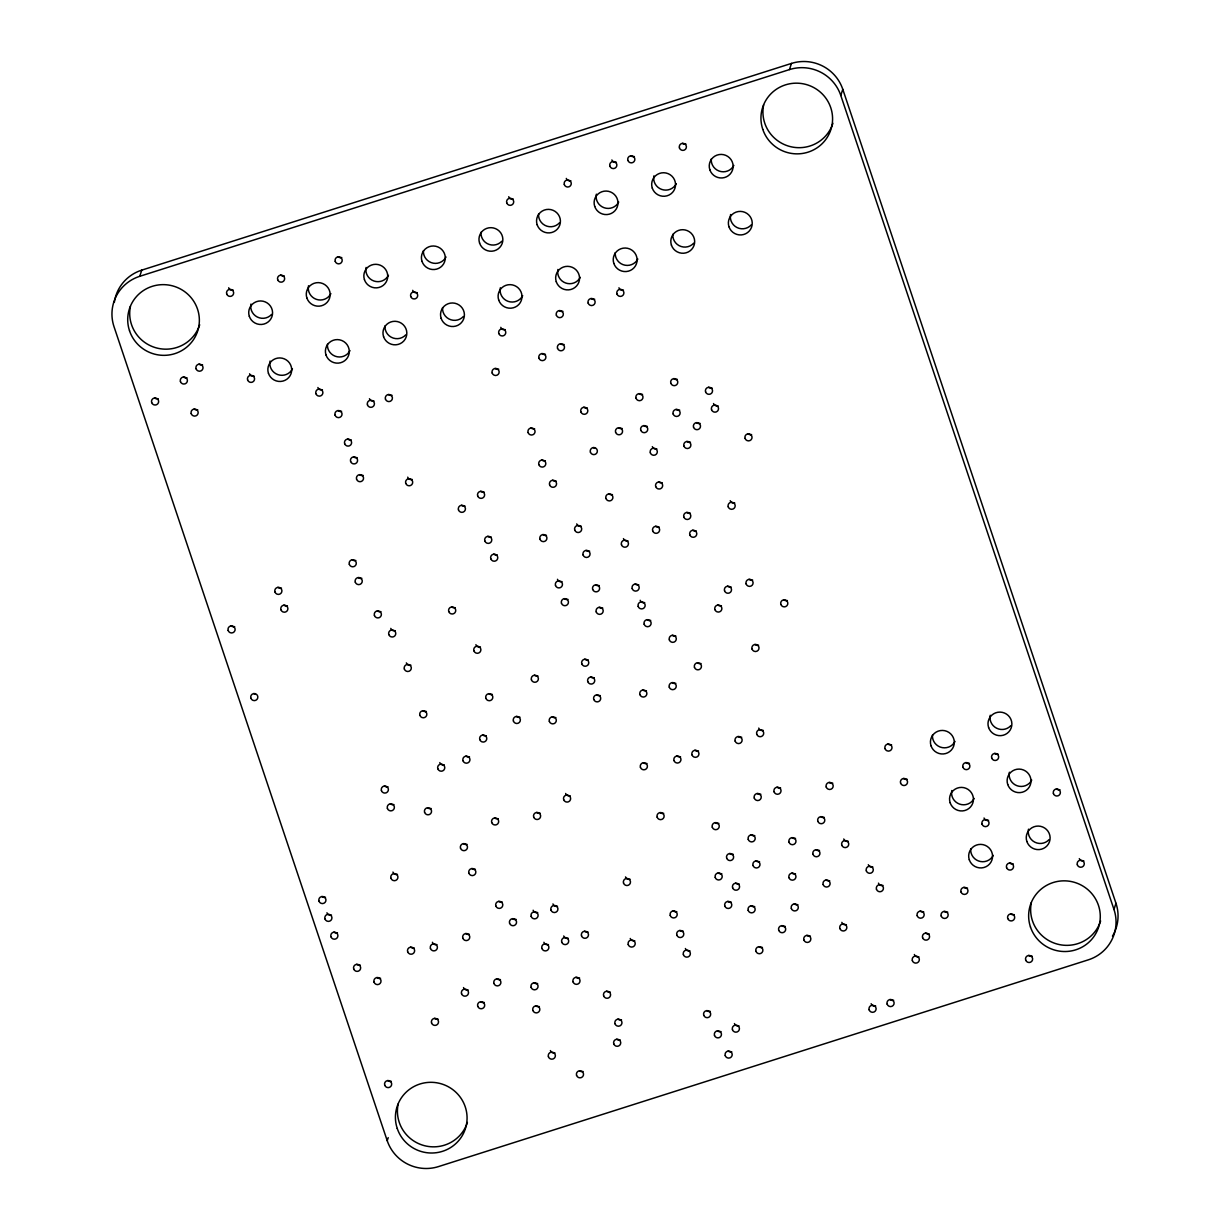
<?xml version="1.0" encoding="UTF-8"?>
<svg xmlns="http://www.w3.org/2000/svg" width="1230" height="1230" viewBox="0 0 1230 1230"><rect width="100%" height="100%" fill="white"/><g stroke="black" fill="none" stroke-linecap="round" stroke-linejoin="round"><path stroke-width="1.5" d="M1115.979 903.297L1113.98 909.462A40.667 39.99 17.9 0 1 1088.258 959.861L438.541 1166.578A40.667 39.99 17.9 0 1 387.219 1140.702L114.021 326.703A40.667 39.99 17.9 0 1 139.759 276.304L141.742 270.139L791.459 63.422A40.667 39.99 17.9 0 1 842.781 89.298L1115.979 903.297A40.667 39.99 17.9 0 1 1112.474 936.153M387.219 1140.702L388.219 1137.627M139.759 276.304L789.46 69.587L791.459 63.422M1113.98 909.462L840.797 95.463L842.781 89.298M819.503 850.422A3.582 3.536 17.9 0 1 815.997 849.684M199.691 324.782A35.87 35.286 17.9 0 1 156.518 347.952A35.87 35.286 17.9 0 1 130.442 306.362M679.683 410.128A3.582 3.536 17.9 0 1 676.177 409.375M739.122 883.893A3.582 3.536 17.9 0 1 735.617 883.155M1100.619 920.963A35.87 35.286 17.9 0 1 1057.446 944.133A35.87 35.286 17.9 0 1 1031.37 902.559M114.329 302.396A40.667 39.99 17.9 0 1 141.742 270.139M467.4 1122.437A35.87 35.286 17.9 0 1 424.227 1145.622A35.87 35.286 17.9 0 1 398.151 1104.033M832.91 123.292A35.87 35.286 17.9 0 1 789.737 146.462A35.87 35.286 17.9 0 1 763.661 104.888M202.566 364.88A3.582 3.536 17.9 0 1 199.06 364.126M516.093 919.379A3.582 3.536 17.9 0 1 512.587 918.626M537.618 983.493A3.582 3.536 17.9 0 1 534.112 982.739M700.055 423.366A3.582 3.536 17.9 0 1 696.534 422.613M659.188 527.009A3.582 3.536 17.9 0 1 655.667 526.271M752.637 580.053A3.582 3.536 17.9 0 1 749.132 579.299M785.232 926.375A3.582 3.536 17.9 0 1 781.726 925.636M760.801 794.226A3.582 3.536 17.9 0 1 757.296 793.473M710.233 1011.337A3.582 3.536 17.9 0 1 706.727 1010.599M872.839 866.966A3.582 3.536 17.9 0 1 868.303 864.69M923.715 911.861A3.582 3.536 17.9 0 1 920.209 911.107M918.872 956.771A3.582 3.536 17.9 0 1 914.351 954.495M882.986 885.416A3.582 3.536 17.9 0 1 878.466 883.14M548.426 944.563A3.582 3.536 17.9 0 1 543.906 942.288M537.679 912.506A3.582 3.536 17.9 0 1 533.144 910.231M731.758 1051.773A3.582 3.536 17.9 0 1 728.237 1051.02M568.245 938.259A3.582 3.536 17.9 0 1 563.709 935.984M557.482 906.218A3.582 3.536 17.9 0 1 552.947 903.927M891.55 744.75A3.582 3.536 17.9 0 1 888.029 744.012M675.854 636.018A3.582 3.536 17.9 0 1 672.333 635.264M787.385 600.532A3.582 3.536 17.9 0 1 783.864 599.779M663.693 813.307A3.582 3.536 17.9 0 1 660.172 812.553M677.33 379.347A3.582 3.536 17.9 0 1 673.809 378.594M947.715 912.122A3.582 3.536 17.9 0 1 944.21 911.369M751.591 434.544A3.582 3.536 17.9 0 1 748.086 433.806M468.061 989.858A3.582 3.536 17.9 0 1 463.526 987.567M519.921 717.152A3.582 3.536 17.9 0 1 516.416 716.413M676.761 911.615A3.582 3.536 17.9 0 1 673.256 910.861M380.562 978.265A3.582 3.536 17.9 0 1 377.057 977.527M587.371 407.96A3.582 3.536 17.9 0 1 583.866 407.222M634.757 940.735A3.582 3.536 17.9 0 1 630.237 938.459M380.946 611.587A3.582 3.536 17.9 0 1 377.441 610.849M683.342 931.218A3.582 3.536 17.9 0 1 679.836 930.464M417.247 292.617A3.582 3.536 17.9 0 1 412.727 290.341M545.459 354.302A3.582 3.536 17.9 0 1 541.953 353.548M546.474 535.281A3.582 3.536 17.9 0 1 542.968 534.543M721.764 873.654A3.582 3.536 17.9 0 1 718.259 872.9M570.182 795.764A3.582 3.536 17.9 0 1 565.646 793.473M498.704 369.169A3.582 3.536 17.9 0 1 495.198 368.431M464.986 506.022A3.582 3.536 17.9 0 1 461.481 505.269M602.746 608.035A3.582 3.536 17.9 0 1 599.241 607.282M480.423 646.949A3.582 3.536 17.9 0 1 475.902 644.658M500.441 979.557A3.582 3.536 17.9 0 1 496.935 978.803M646.949 763.461A3.582 3.536 17.9 0 1 643.444 762.708M486.311 735.725A3.582 3.536 17.9 0 1 482.806 734.971M360.206 965.058A3.582 3.536 17.9 0 1 356.7 964.305M414.172 947.884A3.582 3.536 17.9 0 1 410.651 947.146M675.793 683.327A3.582 3.536 17.9 0 1 672.287 682.573M583.082 1071.484A3.582 3.536 17.9 0 1 579.561 1070.746M620.274 1039.965A3.582 3.536 17.9 0 1 616.768 1039.212M689.907 950.79A3.582 3.536 17.9 0 1 685.387 948.514M287.451 605.883A3.582 3.536 17.9 0 1 283.946 605.145M197.722 409.774A3.582 3.536 17.9 0 1 194.217 409.021M186.96 377.718A3.582 3.536 17.9 0 1 183.454 376.964M357.131 457.591A3.582 3.536 17.9 0 1 353.625 456.837M562.018 581.59A3.582 3.536 17.9 0 1 557.482 579.299M846.394 924.653A3.582 3.536 17.9 0 1 841.858 922.362M410.866 665.153A3.582 3.536 17.9 0 1 406.33 662.878M361.805 578.269A3.582 3.536 17.9 0 1 358.299 577.531M554.93 1052.865A3.582 3.536 17.9 0 1 550.394 1050.574M502.347 902.082A3.582 3.536 17.9 0 1 498.827 901.329M579.576 978.004A3.582 3.536 17.9 0 1 576.055 977.266M780.589 787.923A3.582 3.536 17.9 0 1 777.083 787.185M540.185 813.168A3.582 3.536 17.9 0 1 536.664 812.43M539.386 1006.555A3.582 3.536 17.9 0 1 535.88 1005.817M438.065 1019.086A3.582 3.536 17.9 0 1 434.559 1018.348M644.705 602.577A3.582 3.536 17.9 0 1 640.184 600.286M810.401 936.092A3.582 3.536 17.9 0 1 806.895 935.354M754.697 906.525A3.582 3.536 17.9 0 1 751.192 905.772M455.269 607.651A3.582 3.536 17.9 0 1 451.764 606.913M600.255 695.55A3.582 3.536 17.9 0 1 596.75 694.796M599.179 585.526A3.582 3.536 17.9 0 1 595.674 584.788M646.427 690.707A3.582 3.536 17.9 0 1 642.906 689.969M650.685 620.381A3.582 3.536 17.9 0 1 647.18 619.643M797.855 904.604A3.582 3.536 17.9 0 1 794.334 903.865M762.446 947.408A3.582 3.536 17.9 0 1 758.941 946.654M829.666 880.711A3.582 3.536 17.9 0 1 826.16 879.957M795.503 873.823A3.582 3.536 17.9 0 1 791.982 873.085M733.172 854.266A3.582 3.536 17.9 0 1 729.651 853.512M158.178 398.689A3.582 3.536 17.9 0 1 154.673 397.936M234.669 626.593A3.582 3.536 17.9 0 1 231.163 625.855M594.674 299.228A3.582 3.536 17.9 0 1 591.169 298.49M634.403 156.518A3.582 3.536 17.9 0 1 630.898 155.779M255.532 694.366A3.582 3.536 17.9 0 1 253.872 693.536M627.992 540.877A3.582 3.536 17.9 0 1 623.456 538.602M562.879 311.313A3.582 3.536 17.9 0 1 559.373 310.56M498.227 818.657A3.582 3.536 17.9 0 1 494.706 817.904M795.533 838.368A3.582 3.536 17.9 0 1 792.028 837.615M680.513 756.711A3.582 3.536 17.9 0 1 677.007 755.958M393.923 804.543A3.582 3.536 17.9 0 1 390.417 803.79M337.466 932.863A3.582 3.536 17.9 0 1 333.96 932.125M492.369 694.397A3.582 3.536 17.9 0 1 488.848 693.643M537.941 675.947A3.582 3.536 17.9 0 1 534.435 675.193M387.942 786.723A3.582 3.536 17.9 0 1 384.437 785.985M1032.185 956.171A3.582 3.536 17.9 0 1 1028.68 955.433M1014.243 914.613A3.582 3.536 17.9 0 1 1010.737 913.859M967.518 888.091A3.582 3.536 17.9 0 1 964.013 887.353M741.675 737.247A3.582 3.536 17.9 0 1 738.169 736.493M1059.937 789.691A3.582 3.536 17.9 0 1 1056.432 788.937M1083.845 860.908A3.582 3.536 17.9 0 1 1079.31 858.632M738.969 1025.835A3.582 3.536 17.9 0 1 734.448 1023.545M426.395 711.432A3.582 3.536 17.9 0 1 422.889 710.694M444.322 764.876A3.582 3.536 17.9 0 1 439.802 762.585M690.353 513.141A3.582 3.536 17.9 0 1 686.847 512.403M589.616 551.132A3.582 3.536 17.9 0 1 586.11 550.379M647.288 426.349A3.582 3.536 17.9 0 1 643.782 425.595M662.217 482.698A3.582 3.536 17.9 0 1 658.711 481.945M233.208 290.08A3.582 3.536 17.9 0 1 228.672 287.789M616.399 162.252A3.582 3.536 17.9 0 1 611.879 159.962M570.828 180.702A3.582 3.536 17.9 0 1 566.292 178.412M612.448 494.583A3.582 3.536 17.9 0 1 608.942 493.83M595.059 448.366A3.582 3.536 17.9 0 1 593.413 447.536M484.174 492.046A3.582 3.536 17.9 0 1 480.669 491.293M545.367 460.758A3.582 3.536 17.9 0 1 541.861 460.02M534.604 428.701A3.582 3.536 17.9 0 1 531.099 427.963M497.304 554.884A3.582 3.536 17.9 0 1 493.799 554.13M412.25 479.454A3.582 3.536 17.9 0 1 407.714 477.163M351.15 439.771A3.582 3.536 17.9 0 1 347.644 439.033M341.586 411.297A3.582 3.536 17.9 0 1 338.081 410.543M373.982 400.98A3.582 3.536 17.9 0 1 369.446 398.704M363.096 475.38A3.582 3.536 17.9 0 1 359.591 474.626M690.445 442.185A3.582 3.536 17.9 0 1 686.924 441.432M513.264 199.014A3.582 3.536 17.9 0 1 508.728 196.723M469.322 934.262A3.582 3.536 17.9 0 1 465.816 933.509M484.251 1002.435A3.582 3.536 17.9 0 1 480.73 1001.681M436.957 944.563A3.582 3.536 17.9 0 1 432.422 942.272M698.502 750.976A3.582 3.536 17.9 0 1 694.996 750.239M759.54 861.63A3.582 3.536 17.9 0 1 756.035 860.892M594.274 677.73A3.582 3.536 17.9 0 1 590.769 676.992M567.983 599.379A3.582 3.536 17.9 0 1 564.478 598.626M581.252 526.179A3.582 3.536 17.9 0 1 576.716 523.903M638.724 584.757A3.582 3.536 17.9 0 1 635.218 584.019M696.334 530.96A3.582 3.536 17.9 0 1 692.813 530.207M718.059 405.808A3.582 3.536 17.9 0 1 713.538 403.532M685.956 144.064A3.582 3.536 17.9 0 1 682.45 143.326M712.093 388.004A3.582 3.536 17.9 0 1 708.572 387.25M988.566 820.302A3.582 3.536 17.9 0 1 984.031 818.011M929.111 933.801A3.582 3.536 17.9 0 1 925.59 933.063M431.1 808.479A3.582 3.536 17.9 0 1 427.579 807.741M395.322 630.683A3.582 3.536 17.9 0 1 390.802 628.392M721.426 605.744A3.582 3.536 17.9 0 1 717.92 605.006M254.118 376.057A3.582 3.536 17.9 0 1 249.582 373.782M391.97 395.26A3.582 3.536 17.9 0 1 388.465 394.507M469.506 756.865A3.582 3.536 17.9 0 1 466.001 756.112M1013.09 863.737A3.582 3.536 17.9 0 1 1009.584 862.983M331.485 915.058A3.582 3.536 17.9 0 1 326.949 912.768M325.504 897.239A3.582 3.536 17.9 0 1 321.999 896.501M322.429 389.802A3.582 3.536 17.9 0 1 317.909 387.512M284.192 275.843A3.582 3.536 17.9 0 1 280.686 275.105M341.756 257.531A3.582 3.536 17.9 0 1 338.25 256.778M623.456 290.08A3.582 3.536 17.9 0 1 618.936 287.789M391.232 1081.278A3.582 3.536 17.9 0 1 387.727 1080.54M721.011 1031.555A3.582 3.536 17.9 0 1 717.49 1030.802M893.657 1000.251A3.582 3.536 17.9 0 1 890.151 999.498M875.668 1005.971A3.582 3.536 17.9 0 1 871.132 1003.695M588.309 659.926A3.582 3.536 17.9 0 1 584.788 659.172M491.339 537.064A3.582 3.536 17.9 0 1 487.818 536.326M355.839 560.465A3.582 3.536 17.9 0 1 352.318 559.727M281.47 588.078A3.582 3.536 17.9 0 1 277.965 587.325M610.141 991.949A3.582 3.536 17.9 0 1 606.621 991.195M621.504 1019.855A3.582 3.536 17.9 0 1 617.998 1019.117M848.285 841.274A3.582 3.536 17.9 0 1 843.749 838.983M969.44 763.323A3.582 3.536 17.9 0 1 965.934 762.569M998.222 754.159A3.582 3.536 17.9 0 1 994.716 753.421M564.047 344.462A3.582 3.536 17.9 0 1 560.542 343.708M505.315 329.625A3.582 3.536 17.9 0 1 500.795 327.334M475.395 869.272A3.582 3.536 17.9 0 1 471.89 868.518M718.812 823.347A3.582 3.536 17.9 0 1 715.291 822.609M467.031 844.349A3.582 3.536 17.9 0 1 463.526 843.596M656.851 448.919A3.582 3.536 17.9 0 1 652.331 446.644M556.114 480.976A3.582 3.536 17.9 0 1 552.608 480.223M555.868 717.536A3.582 3.536 17.9 0 1 552.362 716.798M397.459 874.346A3.582 3.536 17.9 0 1 392.939 872.07M907.094 779.205A3.582 3.536 17.9 0 1 903.589 778.467M734.74 502.962A3.582 3.536 17.9 0 1 730.22 500.687M758.572 645.166A3.582 3.536 17.9 0 1 755.051 644.428M731.066 586.91A3.582 3.536 17.9 0 1 727.545 586.172M832.741 783.156A3.582 3.536 17.9 0 1 829.235 782.403M622.119 428.44A3.582 3.536 17.9 0 1 618.598 427.702M754.759 835.57A3.582 3.536 17.9 0 1 751.253 834.816M763.261 730.374A3.582 3.536 17.9 0 1 758.726 728.099M642.537 394.369A3.582 3.536 17.9 0 1 639.031 393.615M700.992 663.493A3.582 3.536 17.9 0 1 697.487 662.739M824.331 817.381A3.582 3.536 17.9 0 1 820.825 816.628M588.032 931.971A3.582 3.536 17.9 0 1 584.511 931.218M630.037 879.204A3.582 3.536 17.9 0 1 625.516 876.913M731.327 902.144A3.582 3.536 17.9 0 1 727.822 901.39M733.849 165.404A11.962 11.762 17.9 0 1 711.263 159.039M676.285 183.731A11.962 11.762 17.9 0 1 653.914 175.859M751.223 224.921A11.962 11.762 17.9 0 1 730.589 214.527M463.387 316.494A11.962 11.762 17.9 0 1 442.554 307.608M405.823 334.821A11.962 11.762 17.9 0 1 384.99 325.919M350.012 350.596A11.962 11.762 17.9 0 1 327.426 344.231M292.433 368.923A11.962 11.762 17.9 0 1 270.062 361.051M501.825 241.203A11.962 11.762 17.9 0 1 480.991 232.301M446.013 256.993A11.962 11.762 17.9 0 1 423.428 250.628M388.449 275.305A11.962 11.762 17.9 0 1 366.079 267.448M330.885 293.632A11.962 11.762 17.9 0 1 308.515 285.76M271.569 314.465A11.962 11.762 17.9 0 1 250.951 304.071M618.705 202.043A11.962 11.762 17.9 0 1 596.335 194.171M580.268 277.334A11.962 11.762 17.9 0 1 557.897 269.478M522.704 295.661A11.962 11.762 17.9 0 1 500.333 287.789M559.404 222.891A11.962 11.762 17.9 0 1 538.571 213.989M637.832 259.023A11.962 11.762 17.9 0 1 615.246 252.657M693.659 243.232A11.962 11.762 17.9 0 1 672.825 234.33M1010.845 725.639A11.962 11.762 17.9 0 1 990.227 715.245M974.16 798.408A11.962 11.762 17.9 0 1 951.789 790.536M1049.098 839.598A11.962 11.762 17.9 0 1 1028.465 829.189M993.271 855.373A11.962 11.762 17.9 0 1 970.701 849.008M955.034 741.429A11.962 11.762 17.9 0 1 932.448 735.048M1031.724 780.081A11.962 11.762 17.9 0 1 1009.353 772.225M789.46 69.587A40.667 39.99 17.9 0 1 840.797 95.463M753.021 865.505A3.582 3.536 17.9 0 0 759.11 866.796A3.582 3.536 17.9 0 0 757.142 860.969A3.582 3.536 17.9 0 0 753.021 865.505M748.24 839.444A3.582 3.536 17.9 0 0 754.313 840.736A3.582 3.536 17.9 0 0 752.36 834.909A3.582 3.536 17.9 0 0 748.24 839.444M812.984 854.312A3.582 3.536 17.9 0 0 819.057 855.603A3.582 3.536 17.9 0 0 817.104 849.776A3.582 3.536 17.9 0 0 812.984 854.312M581.513 935.846A3.582 3.536 17.9 0 0 587.586 937.137A3.582 3.536 17.9 0 0 585.634 931.31A3.582 3.536 17.9 0 0 581.513 935.846M129.534 330.809A35.87 35.286 17.9 0 0 190.312 343.724A35.87 35.286 17.9 0 0 170.755 285.437A35.87 35.286 17.9 0 0 129.534 330.809M673.164 414.003A3.582 3.536 17.9 0 0 679.237 415.294A3.582 3.536 17.9 0 0 677.284 409.467A3.582 3.536 17.9 0 0 673.164 414.003M550.963 910.092A3.582 3.536 17.9 0 0 557.036 911.384A3.582 3.536 17.9 0 0 555.084 905.557A3.582 3.536 17.9 0 0 550.963 910.092M574.733 530.068A3.582 3.536 17.9 0 0 580.806 531.36A3.582 3.536 17.9 0 0 578.853 525.533A3.582 3.536 17.9 0 0 574.733 530.068M670.811 383.222A3.582 3.536 17.9 0 0 676.884 384.513A3.582 3.536 17.9 0 0 674.932 378.686A3.582 3.536 17.9 0 0 670.811 383.222M615.6 432.33A3.582 3.536 17.9 0 0 621.673 433.621A3.582 3.536 17.9 0 0 619.72 427.794A3.582 3.536 17.9 0 0 615.6 432.33M430.438 948.438A3.582 3.536 17.9 0 0 436.512 949.729A3.582 3.536 17.9 0 0 434.559 943.902A3.582 3.536 17.9 0 0 430.438 948.438M587.755 681.605A3.582 3.536 17.9 0 0 593.844 682.896A3.582 3.536 17.9 0 0 591.876 677.069A3.582 3.536 17.9 0 0 587.755 681.605M462.803 938.136A3.582 3.536 17.9 0 0 468.876 939.428A3.582 3.536 17.9 0 0 466.923 933.601A3.582 3.536 17.9 0 0 462.803 938.136M691.983 754.866A3.582 3.536 17.9 0 0 698.056 756.158A3.582 3.536 17.9 0 0 696.103 750.331A3.582 3.536 17.9 0 0 691.983 754.866M397.244 1128.479A35.87 35.286 17.9 0 0 458.021 1141.394A35.87 35.286 17.9 0 0 438.464 1083.107A35.87 35.286 17.9 0 0 397.244 1128.479M1030.463 926.99A35.87 35.286 17.9 0 0 1091.241 939.905A35.87 35.286 17.9 0 0 1071.684 881.633A35.87 35.286 17.9 0 0 1030.463 926.99M762.769 129.335A35.87 35.286 17.9 0 0 823.531 142.25A35.87 35.286 17.9 0 0 803.974 83.963A35.87 35.286 17.9 0 0 762.769 129.335M196.047 368.754A3.582 3.536 17.9 0 0 202.135 370.046A3.582 3.536 17.9 0 0 200.167 364.218A3.582 3.536 17.9 0 0 196.047 368.754M509.574 923.253A3.582 3.536 17.9 0 0 515.662 924.545A3.582 3.536 17.9 0 0 513.694 918.718A3.582 3.536 17.9 0 0 509.574 923.253M531.099 987.367A3.582 3.536 17.9 0 0 537.172 988.659A3.582 3.536 17.9 0 0 535.219 982.832A3.582 3.536 17.9 0 0 531.099 987.367M693.536 427.24A3.582 3.536 17.9 0 0 699.609 428.532A3.582 3.536 17.9 0 0 697.656 422.705A3.582 3.536 17.9 0 0 693.536 427.24M652.669 530.883A3.582 3.536 17.9 0 0 658.742 532.175A3.582 3.536 17.9 0 0 656.789 526.348A3.582 3.536 17.9 0 0 652.669 530.883M746.118 583.927A3.582 3.536 17.9 0 0 752.191 585.219A3.582 3.536 17.9 0 0 750.239 579.391A3.582 3.536 17.9 0 0 746.118 583.927M778.713 930.249A3.582 3.536 17.9 0 0 784.802 931.541A3.582 3.536 17.9 0 0 782.834 925.713A3.582 3.536 17.9 0 0 778.713 930.249M754.282 798.101A3.582 3.536 17.9 0 0 760.355 799.392A3.582 3.536 17.9 0 0 758.403 793.565A3.582 3.536 17.9 0 0 754.282 798.101M703.714 1015.227A3.582 3.536 17.9 0 0 709.787 1016.518A3.582 3.536 17.9 0 0 707.834 1010.691A3.582 3.536 17.9 0 0 703.714 1015.227M866.32 870.855A3.582 3.536 17.9 0 0 872.393 872.147A3.582 3.536 17.9 0 0 870.44 866.32A3.582 3.536 17.9 0 0 866.32 870.855M917.196 915.735A3.582 3.536 17.9 0 0 923.284 917.027A3.582 3.536 17.9 0 0 921.316 911.199A3.582 3.536 17.9 0 0 917.196 915.735M912.352 960.645A3.582 3.536 17.9 0 0 918.441 961.952A3.582 3.536 17.9 0 0 916.473 956.11A3.582 3.536 17.9 0 0 912.352 960.645M876.467 889.29A3.582 3.536 17.9 0 0 882.54 890.582A3.582 3.536 17.9 0 0 880.588 884.754A3.582 3.536 17.9 0 0 876.467 889.29M541.907 948.453A3.582 3.536 17.9 0 0 547.996 949.745A3.582 3.536 17.9 0 0 546.028 943.917A3.582 3.536 17.9 0 0 541.907 948.453M531.16 916.396A3.582 3.536 17.9 0 0 537.233 917.688A3.582 3.536 17.9 0 0 535.281 911.861A3.582 3.536 17.9 0 0 531.16 916.396M725.239 1055.648A3.582 3.536 17.9 0 0 731.312 1056.939A3.582 3.536 17.9 0 0 729.359 1051.112A3.582 3.536 17.9 0 0 725.239 1055.648M561.726 942.149A3.582 3.536 17.9 0 0 567.799 943.441A3.582 3.536 17.9 0 0 565.846 937.614A3.582 3.536 17.9 0 0 561.726 942.149M885.016 748.64A3.582 3.536 17.9 0 0 891.104 749.931A3.582 3.536 17.9 0 0 889.152 744.089A3.582 3.536 17.9 0 0 885.016 748.64M669.335 639.892A3.582 3.536 17.9 0 0 675.408 641.184A3.582 3.536 17.9 0 0 673.456 635.357A3.582 3.536 17.9 0 0 669.335 639.892M780.85 604.407A3.582 3.536 17.9 0 0 786.939 605.698A3.582 3.536 17.9 0 0 784.986 599.871A3.582 3.536 17.9 0 0 780.85 604.407M657.158 817.181A3.582 3.536 17.9 0 0 663.247 818.473A3.582 3.536 17.9 0 0 661.294 812.646A3.582 3.536 17.9 0 0 657.158 817.181M941.196 915.996A3.582 3.536 17.9 0 0 947.269 917.288A3.582 3.536 17.9 0 0 945.317 911.461A3.582 3.536 17.9 0 0 941.196 915.996M745.073 438.418A3.582 3.536 17.9 0 0 751.146 439.71A3.582 3.536 17.9 0 0 749.193 433.882A3.582 3.536 17.9 0 0 745.073 438.418M461.542 993.732A3.582 3.536 17.9 0 0 467.615 995.024A3.582 3.536 17.9 0 0 465.663 989.197A3.582 3.536 17.9 0 0 461.542 993.732M513.402 721.041A3.582 3.536 17.9 0 0 519.475 722.333A3.582 3.536 17.9 0 0 517.523 716.506A3.582 3.536 17.9 0 0 513.402 721.041M670.242 915.489A3.582 3.536 17.9 0 0 676.316 916.78A3.582 3.536 17.9 0 0 674.363 910.953A3.582 3.536 17.9 0 0 670.242 915.489M374.043 982.14A3.582 3.536 17.9 0 0 380.132 983.431A3.582 3.536 17.9 0 0 378.164 977.604A3.582 3.536 17.9 0 0 374.043 982.14M580.852 411.85A3.582 3.536 17.9 0 0 586.925 413.142A3.582 3.536 17.9 0 0 584.973 407.315A3.582 3.536 17.9 0 0 580.852 411.85M628.238 944.609A3.582 3.536 17.9 0 0 634.326 945.901A3.582 3.536 17.9 0 0 632.358 940.074A3.582 3.536 17.9 0 0 628.238 944.609M374.427 615.477A3.582 3.536 17.9 0 0 380.5 616.768A3.582 3.536 17.9 0 0 378.548 610.941A3.582 3.536 17.9 0 0 374.427 615.477M676.823 935.092A3.582 3.536 17.9 0 0 682.896 936.384A3.582 3.536 17.9 0 0 680.943 930.557A3.582 3.536 17.9 0 0 676.823 935.092M410.728 296.507A3.582 3.536 17.9 0 0 416.801 297.798A3.582 3.536 17.9 0 0 414.848 291.971A3.582 3.536 17.9 0 0 410.728 296.507M538.94 358.176A3.582 3.536 17.9 0 0 545.013 359.468A3.582 3.536 17.9 0 0 543.06 353.64A3.582 3.536 17.9 0 0 538.94 358.176M539.955 539.171A3.582 3.536 17.9 0 0 546.028 540.462A3.582 3.536 17.9 0 0 544.075 534.635A3.582 3.536 17.9 0 0 539.955 539.171M715.245 877.528A3.582 3.536 17.9 0 0 721.318 878.82A3.582 3.536 17.9 0 0 719.365 872.992A3.582 3.536 17.9 0 0 715.245 877.528M563.663 799.638A3.582 3.536 17.9 0 0 569.736 800.93A3.582 3.536 17.9 0 0 567.783 795.103A3.582 3.536 17.9 0 0 563.663 799.638M492.185 373.044A3.582 3.536 17.9 0 0 498.258 374.335A3.582 3.536 17.9 0 0 496.305 368.508A3.582 3.536 17.9 0 0 492.185 373.044M458.467 509.897A3.582 3.536 17.9 0 0 464.54 511.188A3.582 3.536 17.9 0 0 462.588 505.361A3.582 3.536 17.9 0 0 458.467 509.897M596.227 611.91A3.582 3.536 17.9 0 0 602.3 613.201A3.582 3.536 17.9 0 0 600.348 607.374A3.582 3.536 17.9 0 0 596.227 611.91M473.904 650.824A3.582 3.536 17.9 0 0 479.992 652.115A3.582 3.536 17.9 0 0 478.024 646.288A3.582 3.536 17.9 0 0 473.904 650.824M493.922 983.431A3.582 3.536 17.9 0 0 500.01 984.723A3.582 3.536 17.9 0 0 498.042 978.895A3.582 3.536 17.9 0 0 493.922 983.431M640.43 767.336A3.582 3.536 17.9 0 0 646.519 768.627A3.582 3.536 17.9 0 0 644.566 762.8A3.582 3.536 17.9 0 0 640.43 767.336M479.792 739.599A3.582 3.536 17.9 0 0 485.881 740.891A3.582 3.536 17.9 0 0 483.913 735.063A3.582 3.536 17.9 0 0 479.792 739.599M353.687 968.933A3.582 3.536 17.9 0 0 359.76 970.224A3.582 3.536 17.9 0 0 357.807 964.397A3.582 3.536 17.9 0 0 353.687 968.933M407.653 951.774A3.582 3.536 17.9 0 0 413.726 953.066A3.582 3.536 17.9 0 0 411.773 947.223A3.582 3.536 17.9 0 0 407.653 951.774M669.274 687.201A3.582 3.536 17.9 0 0 675.362 688.493A3.582 3.536 17.9 0 0 673.394 682.665A3.582 3.536 17.9 0 0 669.274 687.201M576.562 1075.374A3.582 3.536 17.9 0 0 582.636 1076.665A3.582 3.536 17.9 0 0 580.683 1070.838A3.582 3.536 17.9 0 0 576.562 1075.374M613.755 1043.84A3.582 3.536 17.9 0 0 619.843 1045.131A3.582 3.536 17.9 0 0 617.875 1039.304A3.582 3.536 17.9 0 0 613.755 1043.84M683.388 954.68A3.582 3.536 17.9 0 0 689.476 955.971A3.582 3.536 17.9 0 0 687.509 950.144A3.582 3.536 17.9 0 0 683.388 954.68M280.932 609.757A3.582 3.536 17.9 0 0 287.005 611.049A3.582 3.536 17.9 0 0 285.053 605.221A3.582 3.536 17.9 0 0 280.932 609.757M191.204 413.649A3.582 3.536 17.9 0 0 197.277 414.941A3.582 3.536 17.9 0 0 195.324 409.113A3.582 3.536 17.9 0 0 191.204 413.649M180.441 381.592A3.582 3.536 17.9 0 0 186.514 382.884A3.582 3.536 17.9 0 0 184.562 377.057A3.582 3.536 17.9 0 0 180.441 381.592M350.612 461.465A3.582 3.536 17.9 0 0 356.685 462.757A3.582 3.536 17.9 0 0 354.732 456.93A3.582 3.536 17.9 0 0 350.612 461.465M555.499 585.465A3.582 3.536 17.9 0 0 561.572 586.756A3.582 3.536 17.9 0 0 559.619 580.929A3.582 3.536 17.9 0 0 555.499 585.465M839.875 928.527A3.582 3.536 17.9 0 0 845.948 929.819A3.582 3.536 17.9 0 0 843.995 923.991A3.582 3.536 17.9 0 0 839.875 928.527M404.347 669.043A3.582 3.536 17.9 0 0 410.42 670.335A3.582 3.536 17.9 0 0 408.468 664.508A3.582 3.536 17.9 0 0 404.347 669.043M355.286 582.159A3.582 3.536 17.9 0 0 361.374 583.451A3.582 3.536 17.9 0 0 359.406 577.623A3.582 3.536 17.9 0 0 355.286 582.159M548.411 1056.739A3.582 3.536 17.9 0 0 554.484 1058.031A3.582 3.536 17.9 0 0 552.531 1052.204A3.582 3.536 17.9 0 0 548.411 1056.739M495.828 905.957A3.582 3.536 17.9 0 0 501.901 907.248A3.582 3.536 17.9 0 0 499.949 901.421A3.582 3.536 17.9 0 0 495.828 905.957M573.057 981.894A3.582 3.536 17.9 0 0 579.13 983.185A3.582 3.536 17.9 0 0 577.178 977.358A3.582 3.536 17.9 0 0 573.057 981.894M774.07 791.812A3.582 3.536 17.9 0 0 780.143 793.104A3.582 3.536 17.9 0 0 778.19 787.277A3.582 3.536 17.9 0 0 774.07 791.812M533.666 817.058A3.582 3.536 17.9 0 0 539.739 818.35A3.582 3.536 17.9 0 0 537.787 812.523A3.582 3.536 17.9 0 0 533.666 817.058M532.867 1010.445A3.582 3.536 17.9 0 0 538.94 1011.736A3.582 3.536 17.9 0 0 536.987 1005.909A3.582 3.536 17.9 0 0 532.867 1010.445M431.546 1022.96A3.582 3.536 17.9 0 0 437.619 1024.252A3.582 3.536 17.9 0 0 435.666 1018.425A3.582 3.536 17.9 0 0 431.546 1022.96M638.186 606.452A3.582 3.536 17.9 0 0 644.274 607.743A3.582 3.536 17.9 0 0 642.306 601.916A3.582 3.536 17.9 0 0 638.186 606.452M803.882 939.981A3.582 3.536 17.9 0 0 809.955 941.273A3.582 3.536 17.9 0 0 808.002 935.446A3.582 3.536 17.9 0 0 803.882 939.981M748.178 910.4A3.582 3.536 17.9 0 0 754.251 911.691A3.582 3.536 17.9 0 0 752.299 905.864A3.582 3.536 17.9 0 0 748.178 910.4M448.75 611.541A3.582 3.536 17.9 0 0 454.839 612.832A3.582 3.536 17.9 0 0 452.871 606.99A3.582 3.536 17.9 0 0 448.75 611.541M593.736 699.424A3.582 3.536 17.9 0 0 599.81 700.716A3.582 3.536 17.9 0 0 597.857 694.889A3.582 3.536 17.9 0 0 593.736 699.424M592.66 589.401A3.582 3.536 17.9 0 0 598.733 590.692A3.582 3.536 17.9 0 0 596.781 584.865A3.582 3.536 17.9 0 0 592.66 589.401M639.908 694.596A3.582 3.536 17.9 0 0 645.981 695.888A3.582 3.536 17.9 0 0 644.028 690.061A3.582 3.536 17.9 0 0 639.908 694.596M644.166 624.256A3.582 3.536 17.9 0 0 650.24 625.547A3.582 3.536 17.9 0 0 648.287 619.72A3.582 3.536 17.9 0 0 644.166 624.256M791.336 908.493A3.582 3.536 17.9 0 0 797.409 909.785A3.582 3.536 17.9 0 0 795.456 903.958A3.582 3.536 17.9 0 0 791.336 908.493M755.927 951.282A3.582 3.536 17.9 0 0 762 952.573A3.582 3.536 17.9 0 0 760.048 946.746A3.582 3.536 17.9 0 0 755.927 951.282M823.147 884.585A3.582 3.536 17.9 0 0 829.22 885.877A3.582 3.536 17.9 0 0 827.267 880.05A3.582 3.536 17.9 0 0 823.147 884.585M788.984 877.713A3.582 3.536 17.9 0 0 795.057 879.004A3.582 3.536 17.9 0 0 793.104 873.177A3.582 3.536 17.9 0 0 788.984 877.713M726.653 858.14A3.582 3.536 17.9 0 0 732.726 859.432A3.582 3.536 17.9 0 0 730.774 853.605A3.582 3.536 17.9 0 0 726.653 858.14M151.659 402.564A3.582 3.536 17.9 0 0 157.748 403.855A3.582 3.536 17.9 0 0 155.779 398.028A3.582 3.536 17.9 0 0 151.659 402.564M228.15 630.483A3.582 3.536 17.9 0 0 234.238 631.774A3.582 3.536 17.9 0 0 232.27 625.947A3.582 3.536 17.9 0 0 228.15 630.483M588.155 303.118A3.582 3.536 17.9 0 0 594.228 304.41A3.582 3.536 17.9 0 0 592.276 298.582A3.582 3.536 17.9 0 0 588.155 303.118M627.884 160.407A3.582 3.536 17.9 0 0 633.957 161.699A3.582 3.536 17.9 0 0 632.005 155.856A3.582 3.536 17.9 0 0 627.884 160.407M250.874 698.163A3.582 3.536 17.9 0 0 256.947 699.455A3.582 3.536 17.9 0 0 254.994 693.628A3.582 3.536 17.9 0 0 250.874 698.163M621.473 544.767A3.582 3.536 17.9 0 0 627.546 546.059A3.582 3.536 17.9 0 0 625.593 540.216A3.582 3.536 17.9 0 0 621.473 544.767M556.36 315.188A3.582 3.536 17.9 0 0 562.448 316.479A3.582 3.536 17.9 0 0 560.48 310.652A3.582 3.536 17.9 0 0 556.36 315.188M491.708 822.532A3.582 3.536 17.9 0 0 497.781 823.823A3.582 3.536 17.9 0 0 495.828 817.996A3.582 3.536 17.9 0 0 491.708 822.532M789.014 842.242A3.582 3.536 17.9 0 0 795.087 843.534A3.582 3.536 17.9 0 0 793.135 837.707A3.582 3.536 17.9 0 0 789.014 842.242M673.994 760.586A3.582 3.536 17.9 0 0 680.067 761.877A3.582 3.536 17.9 0 0 678.114 756.05A3.582 3.536 17.9 0 0 673.994 760.586M387.404 808.418A3.582 3.536 17.9 0 0 393.492 809.709A3.582 3.536 17.9 0 0 391.524 803.882A3.582 3.536 17.9 0 0 387.404 808.418M330.947 936.753A3.582 3.536 17.9 0 0 337.02 938.044A3.582 3.536 17.9 0 0 335.067 932.217A3.582 3.536 17.9 0 0 330.947 936.753M485.85 698.271A3.582 3.536 17.9 0 0 491.923 699.562A3.582 3.536 17.9 0 0 489.971 693.735A3.582 3.536 17.9 0 0 485.85 698.271M531.422 679.821A3.582 3.536 17.9 0 0 537.495 681.113A3.582 3.536 17.9 0 0 535.542 675.285A3.582 3.536 17.9 0 0 531.422 679.821M381.423 790.613A3.582 3.536 17.9 0 0 387.512 791.905A3.582 3.536 17.9 0 0 385.543 786.078A3.582 3.536 17.9 0 0 381.423 790.613M1025.666 960.061A3.582 3.536 17.9 0 0 1031.739 961.353A3.582 3.536 17.9 0 0 1029.787 955.526A3.582 3.536 17.9 0 0 1025.666 960.061M1007.724 918.487A3.582 3.536 17.9 0 0 1013.797 919.779A3.582 3.536 17.9 0 0 1011.844 913.952A3.582 3.536 17.9 0 0 1007.724 918.487M960.999 891.965A3.582 3.536 17.9 0 0 967.072 893.257A3.582 3.536 17.9 0 0 965.12 887.43A3.582 3.536 17.9 0 0 960.999 891.965M735.156 741.121A3.582 3.536 17.9 0 0 741.244 742.413A3.582 3.536 17.9 0 0 739.276 736.586A3.582 3.536 17.9 0 0 735.156 741.121M1053.418 793.565A3.582 3.536 17.9 0 0 1059.491 794.857A3.582 3.536 17.9 0 0 1057.539 789.03A3.582 3.536 17.9 0 0 1053.418 793.565M1077.326 864.798A3.582 3.536 17.9 0 0 1083.399 866.089A3.582 3.536 17.9 0 0 1081.447 860.262A3.582 3.536 17.9 0 0 1077.326 864.798M732.45 1029.71A3.582 3.536 17.9 0 0 738.538 1031.001A3.582 3.536 17.9 0 0 736.57 1025.174A3.582 3.536 17.9 0 0 732.45 1029.71M419.876 715.322A3.582 3.536 17.9 0 0 425.949 716.613A3.582 3.536 17.9 0 0 423.996 710.786A3.582 3.536 17.9 0 0 419.876 715.322M437.803 768.75A3.582 3.536 17.9 0 0 443.876 770.042A3.582 3.536 17.9 0 0 441.924 764.214A3.582 3.536 17.9 0 0 437.803 768.75M683.834 517.03A3.582 3.536 17.9 0 0 689.907 518.322A3.582 3.536 17.9 0 0 687.954 512.495A3.582 3.536 17.9 0 0 683.834 517.03M583.097 555.007A3.582 3.536 17.9 0 0 589.17 556.298A3.582 3.536 17.9 0 0 587.217 550.471A3.582 3.536 17.9 0 0 583.097 555.007M640.769 430.223A3.582 3.536 17.9 0 0 646.857 431.515A3.582 3.536 17.9 0 0 644.904 425.688A3.582 3.536 17.9 0 0 640.769 430.223M655.698 486.573A3.582 3.536 17.9 0 0 661.771 487.864A3.582 3.536 17.9 0 0 659.818 482.037A3.582 3.536 17.9 0 0 655.698 486.573M226.689 293.955A3.582 3.536 17.9 0 0 232.762 295.246A3.582 3.536 17.9 0 0 230.81 289.419A3.582 3.536 17.9 0 0 226.689 293.955M609.88 166.127A3.582 3.536 17.9 0 0 615.969 167.418A3.582 3.536 17.9 0 0 614.001 161.591A3.582 3.536 17.9 0 0 609.88 166.127M564.309 184.577A3.582 3.536 17.9 0 0 570.382 185.868A3.582 3.536 17.9 0 0 568.429 180.041A3.582 3.536 17.9 0 0 564.309 184.577M605.929 498.458A3.582 3.536 17.9 0 0 612.017 499.749A3.582 3.536 17.9 0 0 610.049 493.922A3.582 3.536 17.9 0 0 605.929 498.458M590.4 452.163A3.582 3.536 17.9 0 0 596.473 453.455A3.582 3.536 17.9 0 0 594.521 447.628A3.582 3.536 17.9 0 0 590.4 452.163M477.655 495.921A3.582 3.536 17.9 0 0 483.728 497.212A3.582 3.536 17.9 0 0 481.776 491.385A3.582 3.536 17.9 0 0 477.655 495.921M538.848 464.632A3.582 3.536 17.9 0 0 544.921 465.924A3.582 3.536 17.9 0 0 542.968 460.097A3.582 3.536 17.9 0 0 538.848 464.632M528.085 432.576A3.582 3.536 17.9 0 0 534.158 433.867A3.582 3.536 17.9 0 0 532.206 428.04A3.582 3.536 17.9 0 0 528.085 432.576M490.785 558.758A3.582 3.536 17.9 0 0 496.874 560.05A3.582 3.536 17.9 0 0 494.921 554.223A3.582 3.536 17.9 0 0 490.785 558.758M405.731 483.329A3.582 3.536 17.9 0 0 411.804 484.62A3.582 3.536 17.9 0 0 409.851 478.793A3.582 3.536 17.9 0 0 405.731 483.329M344.631 443.661A3.582 3.536 17.9 0 0 350.704 444.952A3.582 3.536 17.9 0 0 348.751 439.125A3.582 3.536 17.9 0 0 344.631 443.661M335.067 415.171A3.582 3.536 17.9 0 0 341.141 416.463A3.582 3.536 17.9 0 0 339.188 410.635A3.582 3.536 17.9 0 0 335.067 415.171M367.447 404.87A3.582 3.536 17.9 0 0 373.536 406.161A3.582 3.536 17.9 0 0 371.583 400.334A3.582 3.536 17.9 0 0 367.447 404.87M356.577 479.254A3.582 3.536 17.9 0 0 362.65 480.546A3.582 3.536 17.9 0 0 360.697 474.719A3.582 3.536 17.9 0 0 356.577 479.254M683.926 446.06A3.582 3.536 17.9 0 0 689.999 447.351A3.582 3.536 17.9 0 0 688.047 441.524A3.582 3.536 17.9 0 0 683.926 446.06M506.745 202.889A3.582 3.536 17.9 0 0 512.818 204.18A3.582 3.536 17.9 0 0 510.865 198.353A3.582 3.536 17.9 0 0 506.745 202.889M477.732 1006.309A3.582 3.536 17.9 0 0 483.805 1007.601A3.582 3.536 17.9 0 0 481.853 1001.774A3.582 3.536 17.9 0 0 477.732 1006.309M561.464 603.254A3.582 3.536 17.9 0 0 567.537 604.545A3.582 3.536 17.9 0 0 565.585 598.718A3.582 3.536 17.9 0 0 561.464 603.254M632.205 588.647A3.582 3.536 17.9 0 0 638.293 589.939A3.582 3.536 17.9 0 0 636.341 584.096A3.582 3.536 17.9 0 0 632.205 588.647M689.815 534.835A3.582 3.536 17.9 0 0 695.888 536.126A3.582 3.536 17.9 0 0 693.935 530.299A3.582 3.536 17.9 0 0 689.815 534.835M711.54 409.698A3.582 3.536 17.9 0 0 717.628 410.989A3.582 3.536 17.9 0 0 715.66 405.147A3.582 3.536 17.9 0 0 711.54 409.698M679.437 147.938A3.582 3.536 17.9 0 0 685.51 149.23A3.582 3.536 17.9 0 0 683.557 143.403A3.582 3.536 17.9 0 0 679.437 147.938M705.574 391.878A3.582 3.536 17.9 0 0 711.647 393.17A3.582 3.536 17.9 0 0 709.695 387.342A3.582 3.536 17.9 0 0 705.574 391.878M982.047 824.177A3.582 3.536 17.9 0 0 988.12 825.468A3.582 3.536 17.9 0 0 986.168 819.641A3.582 3.536 17.9 0 0 982.047 824.177M922.592 937.691A3.582 3.536 17.9 0 0 928.665 938.982A3.582 3.536 17.9 0 0 926.713 933.155A3.582 3.536 17.9 0 0 922.592 937.691M424.581 812.354A3.582 3.536 17.9 0 0 430.654 813.645A3.582 3.536 17.9 0 0 428.701 807.818A3.582 3.536 17.9 0 0 424.581 812.354M388.803 634.557A3.582 3.536 17.9 0 0 394.876 635.849A3.582 3.536 17.9 0 0 392.924 630.021A3.582 3.536 17.9 0 0 388.803 634.557M714.907 609.619A3.582 3.536 17.9 0 0 720.98 610.91A3.582 3.536 17.9 0 0 719.027 605.083A3.582 3.536 17.9 0 0 714.907 609.619M247.599 379.947A3.582 3.536 17.9 0 0 253.672 381.239A3.582 3.536 17.9 0 0 251.72 375.411A3.582 3.536 17.9 0 0 247.599 379.947M385.451 399.135A3.582 3.536 17.9 0 0 391.524 400.427A3.582 3.536 17.9 0 0 389.572 394.599A3.582 3.536 17.9 0 0 385.451 399.135M462.987 760.74A3.582 3.536 17.9 0 0 469.06 762.031A3.582 3.536 17.9 0 0 467.108 756.204A3.582 3.536 17.9 0 0 462.987 760.74M1006.57 867.611A3.582 3.536 17.9 0 0 1012.659 868.903A3.582 3.536 17.9 0 0 1010.706 863.076A3.582 3.536 17.9 0 0 1006.57 867.611M324.966 918.933A3.582 3.536 17.9 0 0 331.039 920.225A3.582 3.536 17.9 0 0 329.087 914.397A3.582 3.536 17.9 0 0 324.966 918.933M318.985 901.129A3.582 3.536 17.9 0 0 325.058 902.42A3.582 3.536 17.9 0 0 323.106 896.593A3.582 3.536 17.9 0 0 318.985 901.129M315.91 393.677A3.582 3.536 17.9 0 0 321.999 394.968A3.582 3.536 17.9 0 0 320.031 389.141A3.582 3.536 17.9 0 0 315.91 393.677M277.673 279.717A3.582 3.536 17.9 0 0 283.746 281.009A3.582 3.536 17.9 0 0 281.793 275.182A3.582 3.536 17.9 0 0 277.673 279.717M335.237 261.406A3.582 3.536 17.9 0 0 341.31 262.697A3.582 3.536 17.9 0 0 339.357 256.87A3.582 3.536 17.9 0 0 335.237 261.406M616.937 293.955A3.582 3.536 17.9 0 0 623.01 295.246A3.582 3.536 17.9 0 0 621.058 289.419A3.582 3.536 17.9 0 0 616.937 293.955M384.713 1085.168A3.582 3.536 17.9 0 0 390.786 1086.459A3.582 3.536 17.9 0 0 388.834 1080.632A3.582 3.536 17.9 0 0 384.713 1085.168M714.492 1035.429A3.582 3.536 17.9 0 0 720.565 1036.721A3.582 3.536 17.9 0 0 718.612 1030.894A3.582 3.536 17.9 0 0 714.492 1035.429M887.138 1004.126A3.582 3.536 17.9 0 0 893.226 1005.417A3.582 3.536 17.9 0 0 891.258 999.59A3.582 3.536 17.9 0 0 887.138 1004.126M869.149 1009.861A3.582 3.536 17.9 0 0 875.222 1011.152A3.582 3.536 17.9 0 0 873.269 1005.325A3.582 3.536 17.9 0 0 869.149 1009.861M581.79 663.8A3.582 3.536 17.9 0 0 587.863 665.092A3.582 3.536 17.9 0 0 585.91 659.265A3.582 3.536 17.9 0 0 581.79 663.8M484.82 540.939A3.582 3.536 17.9 0 0 490.893 542.23A3.582 3.536 17.9 0 0 488.94 536.403A3.582 3.536 17.9 0 0 484.82 540.939M349.32 564.339A3.582 3.536 17.9 0 0 355.393 565.631A3.582 3.536 17.9 0 0 353.44 559.804A3.582 3.536 17.9 0 0 349.32 564.339M274.951 591.953A3.582 3.536 17.9 0 0 281.024 593.244A3.582 3.536 17.9 0 0 279.072 587.417A3.582 3.536 17.9 0 0 274.951 591.953M603.623 995.823A3.582 3.536 17.9 0 0 609.696 997.115A3.582 3.536 17.9 0 0 607.743 991.288A3.582 3.536 17.9 0 0 603.623 995.823M614.985 1023.744A3.582 3.536 17.9 0 0 621.073 1025.036A3.582 3.536 17.9 0 0 619.105 1019.209A3.582 3.536 17.9 0 0 614.985 1023.744M841.766 845.148A3.582 3.536 17.9 0 0 847.839 846.44A3.582 3.536 17.9 0 0 845.886 840.613A3.582 3.536 17.9 0 0 841.766 845.148M962.921 767.197A3.582 3.536 17.9 0 0 968.994 768.489A3.582 3.536 17.9 0 0 967.041 762.662A3.582 3.536 17.9 0 0 962.921 767.197M991.703 758.034A3.582 3.536 17.9 0 0 997.776 759.325A3.582 3.536 17.9 0 0 995.823 753.498A3.582 3.536 17.9 0 0 991.703 758.034M557.528 348.336A3.582 3.536 17.9 0 0 563.601 349.628A3.582 3.536 17.9 0 0 561.649 343.8A3.582 3.536 17.9 0 0 557.528 348.336M498.796 333.499A3.582 3.536 17.9 0 0 504.884 334.791A3.582 3.536 17.9 0 0 502.916 328.964A3.582 3.536 17.9 0 0 498.796 333.499M468.876 873.146A3.582 3.536 17.9 0 0 474.949 874.438A3.582 3.536 17.9 0 0 472.997 868.611A3.582 3.536 17.9 0 0 468.876 873.146M712.293 827.236A3.582 3.536 17.9 0 0 718.366 828.528A3.582 3.536 17.9 0 0 716.413 822.686A3.582 3.536 17.9 0 0 712.293 827.236M460.512 848.223A3.582 3.536 17.9 0 0 466.585 849.515A3.582 3.536 17.9 0 0 464.632 843.688A3.582 3.536 17.9 0 0 460.512 848.223M650.332 452.809A3.582 3.536 17.9 0 0 656.42 454.101A3.582 3.536 17.9 0 0 654.452 448.258A3.582 3.536 17.9 0 0 650.332 452.809M549.595 484.851A3.582 3.536 17.9 0 0 555.668 486.142A3.582 3.536 17.9 0 0 553.715 480.315A3.582 3.536 17.9 0 0 549.595 484.851M549.349 721.41A3.582 3.536 17.9 0 0 555.422 722.702A3.582 3.536 17.9 0 0 553.469 716.875A3.582 3.536 17.9 0 0 549.349 721.41M390.94 878.235A3.582 3.536 17.9 0 0 397.029 879.527A3.582 3.536 17.9 0 0 395.061 873.684A3.582 3.536 17.9 0 0 390.94 878.235M900.575 783.08A3.582 3.536 17.9 0 0 906.648 784.371A3.582 3.536 17.9 0 0 904.696 778.544A3.582 3.536 17.9 0 0 900.575 783.08M728.221 506.852A3.582 3.536 17.9 0 0 734.295 508.144A3.582 3.536 17.9 0 0 732.342 502.317A3.582 3.536 17.9 0 0 728.221 506.852M752.037 649.056A3.582 3.536 17.9 0 0 758.126 650.347A3.582 3.536 17.9 0 0 756.173 644.52A3.582 3.536 17.9 0 0 752.037 649.056M724.547 590.8A3.582 3.536 17.9 0 0 730.62 592.091A3.582 3.536 17.9 0 0 728.667 586.264A3.582 3.536 17.9 0 0 724.547 590.8M826.222 787.031A3.582 3.536 17.9 0 0 832.295 788.322A3.582 3.536 17.9 0 0 830.342 782.495A3.582 3.536 17.9 0 0 826.222 787.031M756.742 734.264A3.582 3.536 17.9 0 0 762.815 735.555A3.582 3.536 17.9 0 0 760.863 729.728A3.582 3.536 17.9 0 0 756.742 734.264M636.018 398.243A3.582 3.536 17.9 0 0 642.091 399.535A3.582 3.536 17.9 0 0 640.138 393.708A3.582 3.536 17.9 0 0 636.018 398.243M694.473 667.367A3.582 3.536 17.9 0 0 700.562 668.659A3.582 3.536 17.9 0 0 698.594 662.832A3.582 3.536 17.9 0 0 694.473 667.367M817.812 821.256A3.582 3.536 17.9 0 0 823.9 822.547A3.582 3.536 17.9 0 0 821.932 816.72A3.582 3.536 17.9 0 0 817.812 821.256M732.603 887.768A3.582 3.536 17.9 0 0 738.677 889.059A3.582 3.536 17.9 0 0 736.724 883.232A3.582 3.536 17.9 0 0 732.603 887.768M623.518 883.079A3.582 3.536 17.9 0 0 629.591 884.37A3.582 3.536 17.9 0 0 627.638 878.543A3.582 3.536 17.9 0 0 623.518 883.079M724.808 906.018A3.582 3.536 17.9 0 0 730.881 907.31A3.582 3.536 17.9 0 0 728.929 901.482A3.582 3.536 17.9 0 0 724.808 906.018M709.848 169.802A11.962 11.762 17.9 0 0 730.113 174.107A11.962 11.762 17.9 0 0 723.578 154.673A11.962 11.762 17.9 0 0 709.848 169.802M652.284 188.113A11.962 11.762 17.9 0 0 672.533 192.418A11.962 11.762 17.9 0 0 666.014 173A11.962 11.762 17.9 0 0 652.284 188.113M728.975 226.781A11.962 11.762 17.9 0 0 749.224 231.086A11.962 11.762 17.9 0 0 742.705 211.652A11.962 11.762 17.9 0 0 728.975 226.781M441.14 318.355A11.962 11.762 17.9 0 0 461.404 322.66A11.962 11.762 17.9 0 0 454.885 303.241A11.962 11.762 17.9 0 0 441.14 318.355M383.576 336.666A11.962 11.762 17.9 0 0 403.824 340.971A11.962 11.762 17.9 0 0 397.305 321.553A11.962 11.762 17.9 0 0 383.576 336.666M326.012 354.993A11.962 11.762 17.9 0 0 346.26 359.298A11.962 11.762 17.9 0 0 339.741 339.864A11.962 11.762 17.9 0 0 326.012 354.993M268.447 373.305A11.962 11.762 17.9 0 0 288.696 377.61A11.962 11.762 17.9 0 0 282.177 358.191A11.962 11.762 17.9 0 0 268.447 373.305M479.577 243.063A11.962 11.762 17.9 0 0 499.841 247.368A11.962 11.762 17.9 0 0 493.322 227.934A11.962 11.762 17.9 0 0 479.577 243.063M422.013 261.375A11.962 11.762 17.9 0 0 442.277 265.68A11.962 11.762 17.9 0 0 435.758 246.261A11.962 11.762 17.9 0 0 422.013 261.375M364.449 279.702A11.962 11.762 17.9 0 0 384.713 284.007A11.962 11.762 17.9 0 0 378.194 264.573A11.962 11.762 17.9 0 0 364.449 279.702M306.885 298.014A11.962 11.762 17.9 0 0 327.149 302.319A11.962 11.762 17.9 0 0 320.63 282.885A11.962 11.762 17.9 0 0 306.885 298.014M249.321 316.325A11.962 11.762 17.9 0 0 269.57 320.63A11.962 11.762 17.9 0 0 263.051 301.212A11.962 11.762 17.9 0 0 249.321 316.325M594.72 206.425A11.962 11.762 17.9 0 0 614.969 210.73A11.962 11.762 17.9 0 0 608.45 191.311A11.962 11.762 17.9 0 0 594.72 206.425M556.268 281.732A11.962 11.762 17.9 0 0 576.532 286.036A11.962 11.762 17.9 0 0 570.013 266.603A11.962 11.762 17.9 0 0 556.268 281.732M498.704 300.043A11.962 11.762 17.9 0 0 518.968 304.348A11.962 11.762 17.9 0 0 512.449 284.914A11.962 11.762 17.9 0 0 498.704 300.043M537.156 224.752A11.962 11.762 17.9 0 0 557.405 229.057A11.962 11.762 17.9 0 0 550.886 209.623A11.962 11.762 17.9 0 0 537.156 224.752M613.832 263.404A11.962 11.762 17.9 0 0 634.096 267.71A11.962 11.762 17.9 0 0 627.577 248.291A11.962 11.762 17.9 0 0 613.832 263.404M671.411 245.093A11.962 11.762 17.9 0 0 691.66 249.398A11.962 11.762 17.9 0 0 685.141 229.964A11.962 11.762 17.9 0 0 671.411 245.093M988.597 727.499A11.962 11.762 17.9 0 0 1008.861 731.804A11.962 11.762 17.9 0 0 1002.342 712.37A11.962 11.762 17.9 0 0 988.597 727.499M950.16 802.79A11.962 11.762 17.9 0 0 970.409 807.095A11.962 11.762 17.9 0 0 963.889 787.661A11.962 11.762 17.9 0 0 950.16 802.79M1026.85 841.458A11.962 11.762 17.9 0 0 1047.099 845.763A11.962 11.762 17.9 0 0 1040.58 826.329A11.962 11.762 17.9 0 0 1026.85 841.458M969.286 859.77A11.962 11.762 17.9 0 0 989.535 864.075A11.962 11.762 17.9 0 0 983.016 844.641A11.962 11.762 17.9 0 0 969.286 859.77M931.033 745.811A11.962 11.762 17.9 0 0 951.297 750.115A11.962 11.762 17.9 0 0 944.778 730.697A11.962 11.762 17.9 0 0 931.033 745.811M1007.724 784.479A11.962 11.762 17.9 0 0 1027.973 788.784A11.962 11.762 17.9 0 0 1021.454 769.35A11.962 11.762 17.9 0 0 1007.724 784.479"/></g></svg>
